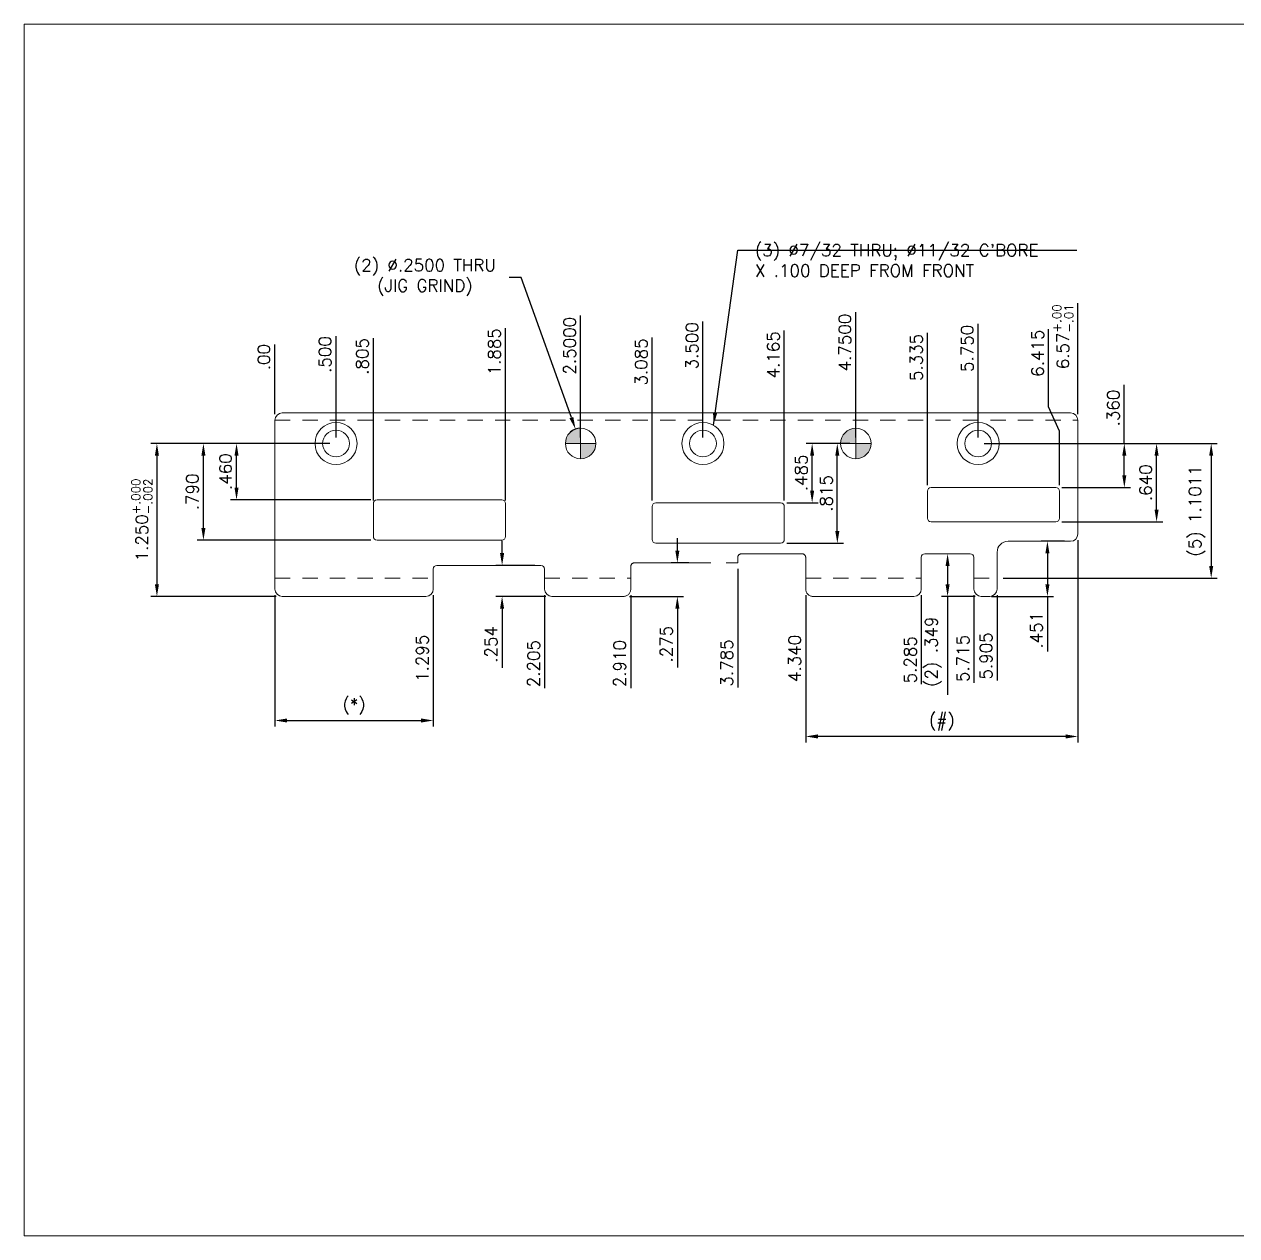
# Model space of a CAD drawing. Header units: inches. Extents: x -2 to 13.8, y -6.7 to 3.2.
# Drawn here: x -2.05 to 7.86, y -6.73 to 3.18 of the extents above; entities that cross this region are included whole.
import ezdxf

# ---------------------------------------------------------------- set-up
doc = ezdxf.new("R2010")
doc.units = ezdxf.units.IN
doc.header["$MEASUREMENT"] = 0
doc.header["$PDSIZE"] = 0.05
doc.linetypes.add('HIDDEN2', pattern=[0.1875, 0.125, -0.0625])
doc.linetypes.add('PHANTOM2', pattern=[1.25, 0.625, -0.125, 0.125, -0.125, 0.125, -0.125])
for name, color, linetype, lineweight in [('AM_0', 7, 'Continuous', 30), ('DIE_STK_GUIDE-ASSY', 7, 'Continuous', 0), ('DIE_STK_GUIDE-DETAIL', 7, 'Continuous', 0), ('DIE_STK_GUIDE-PLAN_ASSY', 7, 'Continuous', 0)]:
    doc.layers.add(name, color=color, linetype=linetype, lineweight=lineweight)
doc.layers.add('AM_VIEWS', color=1, linetype='Continuous', lineweight=15, plot=False)
doc.styles.get("Standard").update_dxf_attribs({"font": 'ROMANS.SHX'})
doc.dimstyles.new('COMPOSIDIE$0', dxfattribs={"dimscale": 0, "dimtxt": 0.1, "dimasz": 0.1, "dimexe": 0.05, "dimexo": 0.05, "dimgap": 0.04, "dimtad": 1, "dimzin": 4, "dimtxsty": 'Standard', "dimcen": 0, "dimclrd": 3, "dimclre": 3, "dimclrt": 3, "dimazin": 3, "dimtp": 0.1, "dimtm": 0.1, "dimtfac": 0.71, "dimtmove": 0, "dimatfit": 3, "dimfxl": 0.05, "dimtzin": 7, "dimlwd": -1, "dimlwe": -1, "dimarcsym": 1})
doc.dimstyles.new('COMPOSIDIE$3', dxfattribs={"dimscale": 0, "dimtxt": 0.1, "dimasz": 0.1, "dimexe": 0.05, "dimexo": 0.05, "dimgap": 0.04, "dimtad": 1, "dimzin": 4, "dimtxsty": 'Standard', "dimcen": 0, "dimclrd": 3, "dimclre": 3, "dimclrt": 3, "dimazin": 3, "dimtp": 0.1, "dimtm": 0.1, "dimtfac": 0.71, "dimtmove": 0, "dimatfit": 0, "dimfxl": 0.05, "dimtzin": 7, "dimlwd": -1, "dimlwe": -1, "dimarcsym": 1})
doc.dimstyles.new('COMPOSIDIE$6', dxfattribs={"dimscale": 0, "dimtxt": 0.1, "dimasz": 0.1, "dimexe": 0.05, "dimexo": 0.05, "dimgap": 0.04, "dimtad": 1, "dimzin": 4, "dimtxsty": 'Standard', "dimcen": 0, "dimclrd": 3, "dimclre": 7, "dimclrt": 3, "dimazin": 3, "dimtp": 0.1, "dimtm": 0.1, "dimtfac": 0.71, "dimtmove": 0, "dimatfit": 3, "dimfxl": 0.05, "dimtzin": 7, "dimlwd": -1, "dimlwe": -1, "dimarcsym": 1})
doc.dimstyles.new('COMPOSIDIE$7', dxfattribs={"dimscale": 0, "dimtxt": 0.1, "dimasz": 0.1, "dimexe": 0.05, "dimexo": 0.05, "dimgap": 0.04, "dimtad": 1, "dimzin": 4, "dimtxsty": 'Standard', "dimcen": 0, "dimclrd": 3, "dimclre": 3, "dimclrt": 3, "dimazin": 3, "dimtp": 0.1, "dimtm": 0.1, "dimtfac": 0.71, "dimtmove": 0, "dimatfit": 3, "dimfxl": 0.05, "dimtzin": 7, "dimlwd": -1, "dimlwe": -1, "dimarcsym": 1})

# ---------------------------------------------------------------- blocks, each defined once
blk = doc.blocks.new('DOWEL')
h = blk.add_hatch(color=256)
edge = h.paths.add_edge_path()
edge.add_line((0, 0.5), (0, 0))
edge.add_line((0, 0), (-0.5, 0))
edge.add_arc((0, 0), 0.5, 90, 180, ccw=False)
h = blk.add_hatch(color=256)
edge = h.paths.add_edge_path()
edge.add_arc((0, 0), 0.5, 270, 360)
edge.add_line((0.5, 0), (0, 0))
edge.add_line((0, 0), (0, -0.5))
for p, q in [((0, 0.5), (0, 0)), ((-0.5, 0), (0, 0)), ((0, 0), (0, -0.5)), ((0, 0), (0.5, 0))]:
    blk.add_line(p, q)
for start, end in [(90, 180), (0, 90), (180, 270), (270, 0)]:
    blk.add_arc((0, 0), 0.5, start, end)
blk = doc.blocks.new('*D19')
at = {"layer": 'AM_0', "color": 7, "transparency": 16777216}
blk.add_line((0.5, -0.2), (0.5, 0.6278), dxfattribs=at)
at = {"layer": 'Defpoints', "color": 0, "transparency": 16777216}
for p in [(0.5, 0.2878), (0, 0), (0.5, -0.25)]:
    blk.add_point(p, dxfattribs=at)
at = {"layer": 'AM_0', "color": 3, "transparency": 16777216, "insert": (0.41, 0.4778), "char_height": 0.1, "attachment_point": 5, "rotation": 90}
blk.add_mtext('\\A1;.500', dxfattribs=at)
blk = doc.blocks.new('*D20')
at = {"layer": 'AM_0', "color": 7, "transparency": 16777216}
blk.add_line((0, -0.01), (0, 0.5587), dxfattribs=at)
at = {"layer": 'Defpoints', "color": 0, "transparency": 16777216}
for p in [(0, 0.314), (0, 0), (0, -0.06)]:
    blk.add_point(p, dxfattribs=at)
at = {"layer": 'AM_0', "color": 3, "transparency": 16777216, "insert": (-0.09, 0.4563), "char_height": 0.1, "attachment_point": 5, "rotation": 90}
blk.add_mtext('\\A1;.00', dxfattribs=at)
blk = doc.blocks.new('*D21')
at = {"layer": 'AM_0', "color": 7, "transparency": 16777216}
blk.add_line((2.5, -0.2), (2.5, 0.7968), dxfattribs=at)
at = {"layer": 'Defpoints', "color": 0, "transparency": 16777216}
for p in [(2.5, 0.2615), (0, 0), (2.5, -0.25)]:
    blk.add_point(p, dxfattribs=at)
at = {"layer": 'AM_0', "color": 3, "transparency": 16777216, "insert": (2.41, 0.5492), "char_height": 0.1, "attachment_point": 5, "rotation": 90}
blk.add_mtext('\\A1;2.5000', dxfattribs=at)
blk = doc.blocks.new('*D22')
at = {"layer": 'AM_0', "color": 7, "transparency": 16777216}
blk.add_line((3.5, -0.2), (3.5, 0.7487), dxfattribs=at)
at = {"layer": 'Defpoints', "color": 0, "transparency": 16777216}
for p in [(3.5, 0.3087), (0, 0), (3.5, -0.25)]:
    blk.add_point(p, dxfattribs=at)
at = {"layer": 'AM_0', "color": 3, "transparency": 16777216, "insert": (3.41, 0.5487), "char_height": 0.1, "attachment_point": 5, "rotation": 90}
blk.add_mtext('\\A1;3.500', dxfattribs=at)
blk = doc.blocks.new('*D23')
at = {"layer": 'AM_0', "color": 7, "transparency": 16777216}
blk.add_line((4.75, -0.2), (4.75, 0.823), dxfattribs=at)
at = {"layer": 'Defpoints', "color": 0, "transparency": 16777216}
for p in [(4.75, 0.2878), (0, 0), (4.75, -0.25)]:
    blk.add_point(p, dxfattribs=at)
at = {"layer": 'AM_0', "color": 3, "transparency": 16777216, "insert": (4.66, 0.5754), "char_height": 0.1, "attachment_point": 5, "rotation": 90}
blk.add_mtext('\\A1;4.7500', dxfattribs=at)
blk = doc.blocks.new('*D24')
at = {"layer": 'AM_0', "color": 7, "transparency": 16777216}
blk.add_line((5.75, -0.2), (5.75, 0.7278), dxfattribs=at)
at = {"layer": 'Defpoints', "color": 0, "transparency": 16777216}
for p in [(5.75, 0.2878), (0, 0), (5.75, -0.25)]:
    blk.add_point(p, dxfattribs=at)
at = {"layer": 'AM_0', "color": 3, "transparency": 16777216, "insert": (5.66, 0.5278), "char_height": 0.1, "attachment_point": 5, "rotation": 90}
blk.add_mtext('\\A1;5.750', dxfattribs=at)
blk = doc.blocks.new('*D25')
at = {"layer": 'AM_0', "color": 7, "transparency": 16777216}
blk.add_line((6.565, -0.01), (6.565, 0.8966), dxfattribs=at)
at = {"layer": 'Defpoints', "color": 0, "transparency": 16777216}
for p in [(6.565, 0.309), (0, 0), (6.565, -0.06)]:
    blk.add_point(p, dxfattribs=at)
at = {"layer": 'AM_0', "color": 3, "transparency": 16777216, "insert": (6.4422, 0.6228), "char_height": 0.1, "attachment_point": 5, "rotation": 90}
blk.add_mtext('\\A1;6.57{}{\\H0.71x;\\C3;\\S+.00^ -.01;}', dxfattribs=at)
blk = doc.blocks.new('*D26')
at = {"layer": 'AM_0', "color": 7, "transparency": 16777216}
blk.add_line((1.2948, -1.49), (1.2948, -2.1983), dxfattribs=at)
at = {"layer": 'Defpoints', "color": 0, "transparency": 16777216}
for p in [(0, 0), (1.2948, -1.44), (1.2948, -1.7726)]:
    blk.add_point(p, dxfattribs=at)
at = {"layer": 'AM_0', "color": 3, "transparency": 16777216, "insert": (1.2048, -2.0054), "char_height": 0.1, "attachment_point": 5, "rotation": 90}
blk.add_mtext('\\A1;1.295', dxfattribs=at)
blk = doc.blocks.new('*D27')
at = {"layer": 'AM_0', "color": 7, "transparency": 16777216}
blk.add_line((2.2052, -1.49), (2.2052, -2.2494), dxfattribs=at)
at = {"layer": 'Defpoints', "color": 0, "transparency": 16777216}
for p in [(0, 0), (2.2052, -1.44), (2.2052, -1.8094)]:
    blk.add_point(p, dxfattribs=at)
at = {"layer": 'AM_0', "color": 3, "transparency": 16777216, "insert": (2.1152, -2.0494), "char_height": 0.1, "attachment_point": 5, "rotation": 90}
blk.add_mtext('\\A1;2.205', dxfattribs=at)
blk = doc.blocks.new('*D28')
at = {"layer": 'AM_0', "color": 7, "transparency": 16777216}
blk.add_line((2.9098, -1.49), (2.9098, -2.2494), dxfattribs=at)
at = {"layer": 'Defpoints', "color": 0, "transparency": 16777216}
for p in [(0, 0), (2.9098, -1.44), (2.9098, -1.8094)]:
    blk.add_point(p, dxfattribs=at)
at = {"layer": 'AM_0', "color": 3, "transparency": 16777216, "insert": (2.8198, -2.0494), "char_height": 0.1, "attachment_point": 5, "rotation": 90}
blk.add_mtext('\\A1;2.910', dxfattribs=at)
blk = doc.blocks.new('*D29')
at = {"layer": 'AM_0', "color": 7, "transparency": 16777216}
blk.add_line((3.7848, -1.2748), (3.7848, -2.2442), dxfattribs=at)
at = {"layer": 'Defpoints', "color": 0, "transparency": 16777216}
for p in [(0, 0), (3.7848, -1.2248), (3.7848, -1.8042)]:
    blk.add_point(p, dxfattribs=at)
at = {"layer": 'AM_0', "color": 3, "transparency": 16777216, "insert": (3.6948, -2.0442), "char_height": 0.1, "attachment_point": 5, "rotation": 90}
blk.add_mtext('\\A1;3.785', dxfattribs=at)
blk = doc.blocks.new('*D30')
at = {"layer": 'AM_0', "color": 7, "transparency": 16777216}
blk.add_line((4.3402, -1.49), (4.3402, -2.2073), dxfattribs=at)
at = {"layer": 'Defpoints', "color": 0, "transparency": 16777216}
for p in [(0, 0), (4.3402, -1.44), (4.3402, -1.7673)]:
    blk.add_point(p, dxfattribs=at)
at = {"layer": 'AM_0', "color": 3, "transparency": 16777216, "insert": (4.2502, -2.0073), "char_height": 0.1, "attachment_point": 5, "rotation": 90}
blk.add_mtext('\\A1;4.340', dxfattribs=at)
blk = doc.blocks.new('*D31')
at = {"layer": 'AM_0', "color": 7, "transparency": 16777216}
blk.add_line((5.2848, -1.49), (5.2848, -2.2178), dxfattribs=at)
at = {"layer": 'Defpoints', "color": 0, "transparency": 16777216}
for p in [(0, 0), (5.2848, -1.44), (5.2848, -1.7778)]:
    blk.add_point(p, dxfattribs=at)
at = {"layer": 'AM_0', "color": 3, "transparency": 16777216, "insert": (5.1948, -2.0178), "char_height": 0.1, "attachment_point": 5, "rotation": 90}
blk.add_mtext('\\A1;5.285', dxfattribs=at)
blk = doc.blocks.new('*D32')
at = {"layer": 'AM_0', "color": 7, "transparency": 16777216}
blk.add_line((5.7152, -1.49), (5.7152, -2.2073), dxfattribs=at)
at = {"layer": 'Defpoints', "color": 0, "transparency": 16777216}
for p in [(0, 0), (5.7152, -1.44), (5.7152, -1.7673)]:
    blk.add_point(p, dxfattribs=at)
at = {"layer": 'AM_0', "color": 3, "transparency": 16777216, "insert": (5.6252, -2.0073), "char_height": 0.1, "attachment_point": 5, "rotation": 90}
blk.add_mtext('\\A1;5.715', dxfattribs=at)
blk = doc.blocks.new('*D33')
at = {"layer": 'AM_0', "color": 7, "transparency": 16777216}
blk.add_line((5.905, -1.49), (5.905, -2.1863), dxfattribs=at)
at = {"layer": 'Defpoints', "color": 0, "transparency": 16777216}
for p in [(0, 0), (5.905, -1.44), (5.905, -1.7463)]:
    blk.add_point(p, dxfattribs=at)
at = {"layer": 'AM_0', "color": 3, "transparency": 16777216, "insert": (5.815, -1.9863), "char_height": 0.1, "attachment_point": 5, "rotation": 90}
blk.add_mtext('\\A1;5.905', dxfattribs=at)
blk = doc.blocks.new('*D34')
at = {"layer": 'AM_0', "color": 7, "transparency": 16777216}
blk.add_line((5.335, -0.59), (5.335, 0.654), dxfattribs=at)
at = {"layer": 'Defpoints', "color": 0, "transparency": 16777216}
for p in [(5.335, 0.214), (0, 0), (5.335, -0.64)]:
    blk.add_point(p, dxfattribs=at)
at = {"layer": 'AM_0', "color": 3, "transparency": 16777216, "insert": (5.245, 0.454), "char_height": 0.1, "attachment_point": 5, "rotation": 90}
blk.add_mtext('\\A1;5.335', dxfattribs=at)
blk = doc.blocks.new('*D35')
at = {"layer": 'AM_0', "color": 7, "transparency": 16777216}
for p, q in [((6.3257, 0.0509), (6.3257, 0.6861)), ((6.415, -0.1491), (6.3257, 0.0509)), ((6.415, -0.59), (6.415, -0.1491))]:
    blk.add_line(p, q, dxfattribs=at)
at = {"layer": 'Defpoints', "color": 0, "transparency": 16777216}
for p in [(6.3257, 0.2509), (0, 0), (6.415, -0.64)]:
    blk.add_point(p, dxfattribs=at)
at = {"layer": 'AM_0', "color": 3, "transparency": 16777216, "insert": (6.2357, 0.4885), "char_height": 0.1, "attachment_point": 5, "rotation": 90}
blk.add_mtext('\\A1;6.415', dxfattribs=at)
blk = doc.blocks.new('*D36')
at = {"layer": 'AM_0', "color": 7, "transparency": 16777216}
blk.add_line((4.165, -0.715), (4.165, 0.6751), dxfattribs=at)
at = {"layer": 'Defpoints', "color": 0, "transparency": 16777216}
for p in [(4.165, 0.2351), (0, 0), (4.165, -0.765)]:
    blk.add_point(p, dxfattribs=at)
at = {"layer": 'AM_0', "color": 3, "transparency": 16777216, "insert": (4.075, 0.4751), "char_height": 0.1, "attachment_point": 5, "rotation": 90}
blk.add_mtext('\\A1;4.165', dxfattribs=at)
blk = doc.blocks.new('*D37')
at = {"layer": 'AM_0', "color": 7, "transparency": 16777216}
blk.add_line((3.085, -0.715), (3.085, 0.6171), dxfattribs=at)
at = {"layer": 'Defpoints', "color": 0, "transparency": 16777216}
for p in [(3.085, 0.1771), (0, 0), (3.085, -0.765)]:
    blk.add_point(p, dxfattribs=at)
at = {"layer": 'AM_0', "color": 3, "transparency": 16777216, "insert": (2.995, 0.4171), "char_height": 0.1, "attachment_point": 5, "rotation": 90}
blk.add_mtext('\\A1;3.085', dxfattribs=at)
blk = doc.blocks.new('*D38')
at = {"layer": 'AM_0', "color": 7, "transparency": 16777216}
blk.add_line((1.885, -0.715), (1.885, 0.6924), dxfattribs=at)
at = {"layer": 'Defpoints', "color": 0, "transparency": 16777216}
for p in [(1.885, 0.2667), (0, 0), (1.885, -0.765)]:
    blk.add_point(p, dxfattribs=at)
at = {"layer": 'AM_0', "color": 3, "transparency": 16777216, "insert": (1.795, 0.4995), "char_height": 0.1, "attachment_point": 5, "rotation": 90}
blk.add_mtext('\\A1;1.885', dxfattribs=at)
blk = doc.blocks.new('*D39')
at = {"layer": 'AM_0', "color": 7, "transparency": 16777216}
blk.add_line((0.805, -0.715), (0.805, 0.6119), dxfattribs=at)
at = {"layer": 'Defpoints', "color": 0, "transparency": 16777216}
for p in [(0.805, 0.2719), (0, 0), (0.805, -0.765)]:
    blk.add_point(p, dxfattribs=at)
at = {"layer": 'AM_0', "color": 3, "transparency": 16777216, "insert": (0.715, 0.4619), "char_height": 0.1, "attachment_point": 5, "rotation": 90}
blk.add_mtext('\\A1;.805', dxfattribs=at)
blk = doc.blocks.new('*D40')
at = {"layer": 'AM_0', "color": 3, "transparency": 16777216}
for p, q in [((6.455, -1.049), (6.2663, -1.049)), ((6.3163, -1.149), (6.3163, -1.4)), ((5.8601, -1.5), (6.3663, -1.5)), ((6.3163, -1.5), (6.3163, -1.9514))]:
    blk.add_line(p, q, dxfattribs=at)
for points in [[(6.2996, -1.149), (6.3329, -1.149), (6.3163, -1.049)], [(6.2996, -1.4), (6.3329, -1.4), (6.3163, -1.5)]]:
    blk.add_solid(points, dxfattribs=at)
at = {"layer": 'Defpoints', "color": 0, "transparency": 16777216}
for p in [(6.505, -1.049), (5.8101, -1.5), (6.3163, -1.5)]:
    blk.add_point(p, dxfattribs=at)
at = {"layer": 'AM_0', "color": 3, "transparency": 16777216, "insert": (6.2263, -1.7757), "char_height": 0.1, "attachment_point": 5, "rotation": 90}
blk.add_mtext('\\A1;.451', dxfattribs=at)
blk = doc.blocks.new('*D41')
at = {"layer": 'AM_0', "color": 3, "transparency": 16777216}
for p, q in [((5.55, -1.1511), (5.5501, -1.1511)), ((5.5001, -1.2511), (5.5001, -1.4)), ((5.7252, -1.5), (5.4501, -1.5)), ((5.5001, -1.5), (5.5001, -2.3038))]:
    blk.add_line(p, q, dxfattribs=at)
for points in [[(5.4834, -1.2511), (5.5167, -1.2511), (5.5001, -1.1511)], [(5.4834, -1.4), (5.5167, -1.4), (5.5001, -1.5)]]:
    blk.add_solid(points, dxfattribs=at)
at = {"layer": 'Defpoints', "color": 0, "transparency": 16777216}
for p in [(5.5, -1.1511), (5.5001, -1.5), (5.7752, -1.5)]:
    blk.add_point(p, dxfattribs=at)
at = {"layer": 'AM_0', "color": 3, "transparency": 16777216, "insert": (5.3839, -1.9519), "char_height": 0.1, "attachment_point": 5, "rotation": 90}
blk.add_mtext('\\A1;(2) .349', dxfattribs=at)
blk = doc.blocks.new('*D42')
at = {"layer": 'AM_0', "color": 3, "transparency": 16777216}
for p, q in [((3.2906, -1.1248), (3.2906, -1.0248)), ((3.3852, -1.2248), (3.2406, -1.2248)), ((2.8998, -1.5), (3.3406, -1.5)), ((3.2906, -1.6), (3.2906, -2.08))]:
    blk.add_line(p, q, dxfattribs=at)
for points in [[(3.274, -1.1248), (3.3073, -1.1248), (3.2906, -1.2248)], [(3.274, -1.6), (3.3073, -1.6), (3.2906, -1.5)]]:
    blk.add_solid(points, dxfattribs=at)
at = {"layer": 'Defpoints', "color": 0, "transparency": 16777216}
for p in [(3.4352, -1.2248), (2.8498, -1.5), (3.2906, -1.5)]:
    blk.add_point(p, dxfattribs=at)
at = {"layer": 'AM_0', "color": 3, "transparency": 16777216, "insert": (3.2006, -1.89), "char_height": 0.1, "attachment_point": 5, "rotation": 90}
blk.add_mtext('\\A1;.275', dxfattribs=at)
blk = doc.blocks.new('*D43')
at = {"layer": 'AM_0', "color": 3, "transparency": 16777216}
for p, q in [((1.8577, -1.1462), (1.8577, -1.0462)), ((2.1252, -1.2462), (1.8077, -1.2462)), ((2.2152, -1.5), (1.8077, -1.5)), ((1.8577, -1.6), (1.8577, -2.0848))]:
    blk.add_line(p, q, dxfattribs=at)
for points in [[(1.841, -1.1462), (1.8744, -1.1462), (1.8577, -1.2462)], [(1.841, -1.6), (1.8744, -1.6), (1.8577, -1.5)]]:
    blk.add_solid(points, dxfattribs=at)
at = {"layer": 'Defpoints', "color": 0, "transparency": 16777216}
for p in [(2.1752, -1.2462), (1.8577, -1.5), (2.2652, -1.5)]:
    blk.add_point(p, dxfattribs=at)
at = {"layer": 'AM_0', "color": 3, "transparency": 16777216, "insert": (1.7677, -1.8924), "char_height": 0.1, "attachment_point": 5, "rotation": 90}
blk.add_mtext('\\A1;.254', dxfattribs=at)
blk = doc.blocks.new('*D44')
at = {"layer": 'AM_0', "color": 3, "transparency": 16777216}
for p, q in [((2.0142, 1.1076), (1.9142, 1.1076)), ((2.4242, -0.0382), (2.0142, 1.1076))]:
    blk.add_line(p, q, dxfattribs=at)
blk.add_arc((2.5, -0.25), 0.125, 90, 132.6065, dxfattribs=at)
blk.add_solid([(2.4399, -0.0325), (2.4085, -0.0438), (2.4579, -0.1323)], dxfattribs=at)
at = {"layer": 'Defpoints', "color": 0, "transparency": 16777216}
for p in [(2.4579, -0.1323), (2.5421, -0.3677)]:
    blk.add_point(p, dxfattribs=at)
at = {"layer": 'AM_0', "color": 3, "transparency": 16777216, "insert": (1.2266, 1.1076), "char_height": 0.1, "attachment_point": 5}
blk.add_mtext('\\A1;(2) ∅.2500 THRU\\P(JIG GRIND)', dxfattribs=at)
blk = doc.blocks.new('*D45')
at = {"layer": 'AM_0', "color": 3, "transparency": 16777216}
for p, q in [((6.9451, -0.25), (6.9451, 0.23)), ((5.8, -0.25), (6.9951, -0.25)), ((6.9451, -0.51), (6.9451, -0.35)), ((6.435, -0.61), (6.9951, -0.61))]:
    blk.add_line(p, q, dxfattribs=at)
for points in [[(6.9284, -0.35), (6.9617, -0.35), (6.9451, -0.25)], [(6.9284, -0.51), (6.9617, -0.51), (6.9451, -0.61)]]:
    blk.add_solid(points, dxfattribs=at)
at = {"layer": 'Defpoints', "color": 0, "transparency": 16777216}
for p in [(5.75, -0.25), (6.9451, -0.25), (6.385, -0.61)]:
    blk.add_point(p, dxfattribs=at)
at = {"layer": 'AM_0', "color": 3, "transparency": 16777216, "insert": (6.8551, 0.04), "char_height": 0.1, "attachment_point": 5, "rotation": 90}
blk.add_mtext('\\A1;.360', dxfattribs=at)
blk = doc.blocks.new('*D46')
at = {"layer": 'AM_0', "color": 3, "transparency": 16777216}
for p, q in [((5.8, -0.25), (7.7054, -0.25)), ((7.6554, -0.35), (7.6554, -1.2511)), ((5.955, -1.3511), (7.7054, -1.3511))]:
    blk.add_line(p, q, dxfattribs=at)
for points in [[(7.6387, -0.35), (7.672, -0.35), (7.6554, -0.25)], [(7.6387, -1.2511), (7.672, -1.2511), (7.6554, -1.3511)]]:
    blk.add_solid(points, dxfattribs=at)
at = {"layer": 'Defpoints', "color": 0, "transparency": 16777216}
for p in [(5.75, -0.25), (5.905, -1.3511), (7.6554, -1.3511)]:
    blk.add_point(p, dxfattribs=at)
at = {"layer": 'AM_0', "color": 3, "transparency": 16777216, "insert": (7.5392, -0.8006), "char_height": 0.1, "attachment_point": 5, "rotation": 90}
blk.add_mtext('\\A1;(5) 1.1011', dxfattribs=at)
blk = doc.blocks.new('*D47')
at = {"layer": 'AM_0', "color": 3, "transparency": 16777216}
for p, q in [((5.8, -0.25), (7.2587, -0.25)), ((7.2087, -0.79), (7.2087, -0.35)), ((6.435, -0.89), (7.2587, -0.89))]:
    blk.add_line(p, q, dxfattribs=at)
for points in [[(7.1921, -0.35), (7.2254, -0.35), (7.2087, -0.25)], [(7.1921, -0.79), (7.2254, -0.79), (7.2087, -0.89)]]:
    blk.add_solid(points, dxfattribs=at)
at = {"layer": 'Defpoints', "color": 0, "transparency": 16777216}
for p in [(5.75, -0.25), (7.2087, -0.25), (6.385, -0.89)]:
    blk.add_point(p, dxfattribs=at)
at = {"layer": 'AM_0', "color": 3, "transparency": 16777216, "insert": (7.1187, -0.57), "char_height": 0.1, "attachment_point": 5, "rotation": 90}
blk.add_mtext('\\A1;.640', dxfattribs=at)
blk = doc.blocks.new('*D48')
at = {"layer": 'AM_0', "color": 3, "transparency": 16777216}
for p, q in [((0.45, -0.25), (-0.3634, -0.25)), ((-0.3134, -0.61), (-0.3134, -0.35)), ((0.785, -0.71), (-0.3634, -0.71))]:
    blk.add_line(p, q, dxfattribs=at)
for points in [[(-0.3301, -0.35), (-0.2968, -0.35), (-0.3134, -0.25)], [(-0.3301, -0.61), (-0.2968, -0.61), (-0.3134, -0.71)]]:
    blk.add_solid(points, dxfattribs=at)
at = {"layer": 'Defpoints', "color": 0, "transparency": 16777216}
for p in [(-0.3134, -0.25), (0.5, -0.25), (0.835, -0.71)]:
    blk.add_point(p, dxfattribs=at)
at = {"layer": 'AM_0', "color": 3, "transparency": 16777216, "insert": (-0.4034, -0.48), "char_height": 0.1, "attachment_point": 5, "rotation": 90}
blk.add_mtext('\\A1;.460', dxfattribs=at)
blk = doc.blocks.new('*D49')
at = {"layer": 'AM_0', "color": 3, "transparency": 16777216}
for p, q in [((0.45, -0.25), (-0.6342, -0.25)), ((-0.5842, -0.94), (-0.5842, -0.35)), ((0.785, -1.04), (-0.6342, -1.04))]:
    blk.add_line(p, q, dxfattribs=at)
for points in [[(-0.6009, -0.35), (-0.5675, -0.35), (-0.5842, -0.25)], [(-0.6009, -0.94), (-0.5675, -0.94), (-0.5842, -1.04)]]:
    blk.add_solid(points, dxfattribs=at)
at = {"layer": 'Defpoints', "color": 0, "transparency": 16777216}
for p in [(-0.5842, -0.25), (0.5, -0.25), (0.835, -1.04)]:
    blk.add_point(p, dxfattribs=at)
at = {"layer": 'AM_0', "color": 3, "transparency": 16777216, "insert": (-0.6742, -0.645), "char_height": 0.1, "attachment_point": 5, "rotation": 90}
blk.add_mtext('\\A1;.790', dxfattribs=at)
blk = doc.blocks.new('*D50')
at = {"layer": 'AM_0', "color": 3, "transparency": 16777216}
for p, q in [((4.7, -0.25), (4.3427, -0.25)), ((4.3927, -0.635), (4.3927, -0.35)), ((4.185, -0.735), (4.4427, -0.735))]:
    blk.add_line(p, q, dxfattribs=at)
for points in [[(4.3761, -0.35), (4.4094, -0.35), (4.3927, -0.25)], [(4.3761, -0.635), (4.4094, -0.635), (4.3927, -0.735)]]:
    blk.add_solid(points, dxfattribs=at)
at = {"layer": 'Defpoints', "color": 0, "transparency": 16777216}
for p in [(4.3927, -0.25), (4.75, -0.25), (4.135, -0.735)]:
    blk.add_point(p, dxfattribs=at)
at = {"layer": 'AM_0', "color": 3, "transparency": 16777216, "insert": (4.3027, -0.4895), "char_height": 0.1, "attachment_point": 5, "rotation": 90}
blk.add_mtext('\\A1;.485', dxfattribs=at)
blk = doc.blocks.new('*D51')
at = {"layer": 'AM_0', "color": 3, "transparency": 16777216}
for p, q in [((4.7, -0.25), (4.5486, -0.25)), ((4.5986, -0.965), (4.5986, -0.35)), ((4.185, -1.065), (4.6486, -1.065))]:
    blk.add_line(p, q, dxfattribs=at)
for points in [[(4.5819, -0.35), (4.6153, -0.35), (4.5986, -0.25)], [(4.5819, -0.965), (4.6153, -0.965), (4.5986, -1.065)]]:
    blk.add_solid(points, dxfattribs=at)
at = {"layer": 'Defpoints', "color": 0, "transparency": 16777216}
for p in [(4.5986, -0.25), (4.75, -0.25), (4.135, -1.065)]:
    blk.add_point(p, dxfattribs=at)
at = {"layer": 'AM_0', "color": 3, "transparency": 16777216, "insert": (4.5086, -0.6575), "char_height": 0.1, "attachment_point": 5, "rotation": 90}
blk.add_mtext('\\A1;.815', dxfattribs=at)
blk = doc.blocks.new('*D53')
at = {"layer": 'AM_0', "color": 3, "transparency": 16777216}
for p, q in [((0, -1.49), (0, -2.5642)), ((1.2948, -1.49), (1.2948, -2.5642)), ((0.1, -2.5142), (1.1948, -2.5142))]:
    blk.add_line(p, q, dxfattribs=at)
for points in [[(0.1, -2.4976), (0.1, -2.5309), (0, -2.5142)], [(1.1948, -2.4976), (1.1948, -2.5309), (1.2948, -2.5142)]]:
    blk.add_solid(points, dxfattribs=at)
at = {"layer": 'Defpoints', "color": 0, "transparency": 16777216}
for p in [(0, -1.44), (1.2948, -1.44), (1.2948, -2.5142)]:
    blk.add_point(p, dxfattribs=at)
at = {"layer": 'AM_0', "color": 3, "transparency": 16777216, "insert": (0.6474, -2.398), "char_height": 0.1, "attachment_point": 5}
blk.add_mtext('\\A1;(*)', dxfattribs=at)
blk = doc.blocks.new('*D55')
at = {"layer": 'AM_0', "color": 3, "transparency": 16777216}
for p, q in [((0.45, -0.25), (-1.0145, -0.25)), ((-0.9645, -0.35), (-0.9645, -1.4)), ((0.01, -1.5), (-1.0145, -1.5))]:
    blk.add_line(p, q, dxfattribs=at)
for points in [[(-0.9812, -0.35), (-0.9479, -0.35), (-0.9645, -0.25)], [(-0.9812, -1.4), (-0.9479, -1.4), (-0.9645, -1.5)]]:
    blk.add_solid(points, dxfattribs=at)
at = {"layer": 'Defpoints', "color": 0, "transparency": 16777216}
for p in [(0.5, -0.25), (-0.9645, -1.5), (0.06, -1.5)]:
    blk.add_point(p, dxfattribs=at)
at = {"layer": 'AM_0', "color": 3, "transparency": 16777216, "insert": (-1.0874, -0.875), "char_height": 0.1, "attachment_point": 5, "rotation": 90}
blk.add_mtext('\\A1;1.250{}{\\H0.71x;\\C3;\\S+.000^ -.002;}', dxfattribs=at)
blk = doc.blocks.new('*D56')
at = {"layer": 'AM_0', "color": 3, "transparency": 16777216}
for p, q in [((6.565, -1.039), (6.565, -2.6946)), ((4.3402, -1.49), (4.3402, -2.6946)), ((6.465, -2.6446), (4.4402, -2.6446))]:
    blk.add_line(p, q, dxfattribs=at)
for points in [[(4.4402, -2.6279), (4.4402, -2.6613), (4.3402, -2.6446)], [(6.465, -2.6279), (6.465, -2.6613), (6.565, -2.6446)]]:
    blk.add_solid(points, dxfattribs=at)
at = {"layer": 'Defpoints', "color": 0, "transparency": 16777216}
for p in [(6.565, -0.989), (4.3402, -1.44), (4.3402, -2.6446)]:
    blk.add_point(p, dxfattribs=at)
at = {"layer": 'AM_0', "color": 3, "transparency": 16777216, "insert": (5.4526, -2.5284), "char_height": 0.1, "attachment_point": 5}
blk.add_mtext('\\A1;(#)', dxfattribs=at)

msp = doc.modelspace()

# ---------------------------------------------------------------- linework, layer by layer
at = {"layer": 'AM_VIEWS'}
msp.add_lwpolyline([(13.842, -6.7261), (-2.0491, -6.7261), (-2.0491, 3.1773), (13.842, 3.1773)], close=True, dxfattribs=at)
at = {"layer": 'DIE_STK_GUIDE-ASSY'}
for centre in [(0.5, -0.25), (3.5, -0.25), (5.75, -0.25)]:
    msp.add_circle(centre, 0.1719, dxfattribs=at)
at = {"layer": 'DIE_STK_GUIDE-DETAIL', "color": 1, "linetype": 'Continuous'}
for centre, radius in [((0.5, -0.25), 0.1719), ((3.5, -0.25), 0.1719), ((5.75, -0.25), 0.1719), ((0.5, -0.25), 0.1094), ((3.5, -0.25), 0.1094), ((5.75, -0.25), 0.1094)]:
    msp.add_circle(centre, radius, dxfattribs=at)
at = {"layer": 'DIE_STK_GUIDE-DETAIL'}
for centre in [(2.5, -0.25), (4.75, -0.25)]:
    msp.add_circle(centre, 0.125, dxfattribs=at)
at = {"layer": 'DIE_STK_GUIDE-PLAN_ASSY', "linetype": 'Continuous', "lineweight": 15}
for p, q in [((0.06, 0), (6.505, 0)), ((0, -0.06), (0, -1.44)), ((6.565, -0.06), (6.565, -0.989)), ((6.505, -1.049), (5.995, -1.049)), ((5.2848, -1.1811), (5.2848, -1.44)), ((5.905, -1.44), (5.905, -1.139)), ((0.06, -1.5), (1.2348, -1.5)), ((2.2652, -1.5), (2.8498, -1.5)), ((4.4002, -1.5), (5.2248, -1.5)), ((5.7752, -1.5), (5.845, -1.5))]:
    msp.add_line(p, q, dxfattribs=at)
at = {"layer": 'DIE_STK_GUIDE-PLAN_ASSY', "color": 7, "linetype": 'HIDDEN2', "lineweight": 15}
for p, q in [((0, -0.06), (6.565, -0.06)), ((0, -1.3511), (1.2948, -1.3511)), ((2.2052, -1.3511), (2.9098, -1.3511)), ((4.3402, -1.3511), (5.2848, -1.3511)), ((5.7152, -1.3511), (5.905, -1.3511))]:
    msp.add_line(p, q, dxfattribs=at)
at = {"layer": 'DIE_STK_GUIDE-PLAN_ASSY', "color": 7, "linetype": 'Continuous'}
for p, q in [((5.335, -0.64), (5.335, -0.86)), ((5.365, -0.61), (6.385, -0.61)), ((6.415, -0.86), (6.415, -0.64)), ((0.805, -0.74), (0.805, -1.01)), ((1.855, -0.71), (0.835, -0.71)), ((1.885, -1.01), (1.885, -0.74)), ((3.085, -0.765), (3.085, -1.035)), ((3.115, -0.735), (4.135, -0.735)), ((4.165, -1.035), (4.165, -0.765)), ((5.365, -0.89), (6.385, -0.89)), ((1.855, -1.04), (0.835, -1.04)), ((3.115, -1.065), (4.135, -1.065)), ((5.3148, -1.1511), (5.6852, -1.1511)), ((5.7152, -1.44), (5.7152, -1.1811)), ((1.2948, -1.2762), (1.2948, -1.44)), ((2.1752, -1.2462), (1.3248, -1.2462)), ((2.2052, -1.44), (2.2052, -1.2762))]:
    msp.add_line(p, q, dxfattribs=at)
at = {"layer": 'DIE_STK_GUIDE-PLAN_ASSY', "color": 2, "linetype": 'PHANTOM2'}
for p, q in [((3.7848, -1.1811), (3.7848, -1.2248)), ((3.8148, -1.1511), (4.3102, -1.1511)), ((4.3402, -1.44), (4.3402, -1.1811)), ((2.9098, -1.2548), (2.9098, -1.44)), ((2.9398, -1.2248), (3.7848, -1.2248))]:
    msp.add_line(p, q, dxfattribs=at)
at = {"layer": 'DIE_STK_GUIDE-PLAN_ASSY', "linetype": 'Continuous', "lineweight": 15}
for centre, radius, start, end in [((0.06, -0.06), 0.06, 90, 180), ((6.505, -0.989), 0.06, 270, 0), ((5.3148, -1.1811), 0.03, 90, 180), ((0.06, -1.44), 0.06, 180, 270), ((2.2652, -1.44), 0.06, 180, 270), ((5.7752, -1.44), 0.06, 180, 270)]:
    msp.add_arc(centre, radius, start, end, dxfattribs=at)
at = {"layer": 'DIE_STK_GUIDE-PLAN_ASSY', "linetype": 'Continuous'}
for centre, radius, start, end in [((6.505, -0.06), 0.06, 0, 90), ((5.995, -1.139), 0.09, 90, 180), ((1.2348, -1.44), 0.06, 270, 0), ((5.2248, -1.44), 0.06, 270, 0), ((5.845, -1.44), 0.06, 270, 0)]:
    msp.add_arc(centre, radius, start, end, dxfattribs=at)
at = {"layer": 'DIE_STK_GUIDE-PLAN_ASSY', "color": 7, "linetype": 'Continuous'}
for centre, start, end in [((5.365, -0.64), 90, 180), ((6.385, -0.64), 0, 90), ((0.835, -0.74), 90, 180), ((1.855, -0.74), 0, 90), ((3.115, -0.765), 90, 180), ((4.135, -0.765), 0, 90), ((5.365, -0.86), 180, 270), ((6.385, -0.86), 270, 360), ((0.835, -1.01), 180, 270), ((1.855, -1.01), 270, 360), ((3.115, -1.035), 180, 270), ((4.135, -1.035), 270, 360), ((5.6852, -1.1811), 0, 90), ((1.3248, -1.2762), 90, 180), ((2.1752, -1.2762), 0, 90)]:
    msp.add_arc(centre, 0.03, start, end, dxfattribs=at)
at = {"layer": 'DIE_STK_GUIDE-PLAN_ASSY', "color": 2, "linetype": 'PHANTOM2'}
for centre, radius, start, end in [((3.8148, -1.1811), 0.03, 90, 180), ((4.3102, -1.1811), 0.03, 0, 90), ((2.9398, -1.2548), 0.03, 90, 180), ((2.8498, -1.44), 0.06, 270, 0)]:
    msp.add_arc(centre, radius, start, end, dxfattribs=at)
at = {"layer": 'DIE_STK_GUIDE-PLAN_ASSY', "color": 2, "linetype": 'PHANTOM2', "lineweight": 15}
msp.add_arc((4.4002, -1.44), 0.06, 180, 270, dxfattribs=at)

# ---------------------------------------------------------------- block references
at = {"layer": 'DIE_STK_GUIDE-DETAIL', "xscale": 0.25, "yscale": 0.25, "zscale": 0.25}
for p in [(2.5, -0.25), (4.75, -0.25)]:
    msp.add_blockref('DOWEL', p, dxfattribs=at)

# ---------------------------------------------------------------- texts
at = {"layer": 'AM_0', "color": 3, "insert": (3.9248, 1.3802), "char_height": 0.1, "attachment_point": 1}
msp.add_mtext("\\A1;(3) ∅7/32 THRU; ∅11/32 C'BORE\\PX .100 DEEP FROM FRONT", dxfattribs=at)

# ---------------------------------------------------------------- dimensions: what is measured, and where the dimension line sits
at = {"layer": 'AM_0'}
dim = msp.add_diameter_dim_2p(p1=(2.5421, -0.3677), p2=(2.4579, -0.1323), text='(2) <> THRU\\X(JIG GRIND)', dimstyle='COMPOSIDIE$3', override={"dimscale": 1}, dxfattribs=at)
dim.commit()
dim.dimension.update_dxf_attribs({"geometry": '*D44', "text_midpoint": (1.2266, 1.1076), "dimtype": 163})
dim = msp.add_ordinate_dim(feature_location=(6.565, -0.06), offset=(0, 0.3690395476), dtype=1, origin=(0, 0), text='<>{}{\\H0.71x;\\C3;\\S+.00^ -.01;}', dimstyle='COMPOSIDIE$6', override={"dimscale": 1, "dimdec": 2, "dimtp": 0, "dimtm": 0.01, "dimtdec": 2, "dimtzin": 7}, dxfattribs=at)
dim.commit()
dim.dimension.update_dxf_attribs({"geometry": '*D25', "text_midpoint": (6.4421666666, 0.6228252619)})
for feature_location, offset, override, picture, middle in [((4.75, -0.25), (0, 0.5378), {"dimscale": 1}, '*D23', (4.66, 0.5754)), ((2.5, -0.25), (0, 0.5115), {"dimscale": 1}, '*D21', (2.41, 0.5492)), ((3.5, -0.25), (0, 0.5587), {"dimscale": 1, "dimdec": 3}, '*D22', (3.41, 0.5487)), ((5.75, -0.25), (0, 0.5378), {"dimscale": 1, "dimdec": 3}, '*D24', (5.66, 0.5278)), ((1.885, -0.765), (0, 1.0317), {"dimscale": 1, "dimdec": 3}, '*D38', (1.795, 0.4995)), ((6.415, -0.64), (-0.0893, 0.8909), {"dimscale": 1, "dimdec": 3}, '*D35', (6.2357, 0.4885)), ((4.165, -0.765), (0, 1.0001), {"dimscale": 1, "dimdec": 3}, '*D36', (4.075, 0.4751)), ((5.335, -0.64), (0, 0.854), {"dimscale": 1, "dimdec": 3}, '*D34', (5.245, 0.454)), ((0.5, -0.25), (0, 0.5378), {"dimscale": 1, "dimdec": 3}, '*D19', (0.41, 0.4778)), ((3.085, -0.765), (0, 0.9421), {"dimscale": 1, "dimdec": 3}, '*D37', (2.995, 0.4171)), ((0.805, -0.765), (0, 1.0369), {"dimscale": 1, "dimdec": 3}, '*D39', (0.715, 0.4619)), ((0, -0.06), (0, 0.3739675861), {"dimscale": 1, "dimdec": 2}, '*D20', (-0.09, 0.4563485385)), ((1.2948, -1.44), (0, -0.3326), {"dimscale": 1, "dimdec": 3}, '*D26', (1.2048, -2.0054)), ((2.2052, -1.44), (0, -0.3694), {"dimscale": 1, "dimdec": 3}, '*D27', (2.1152, -2.0494)), ((2.9098, -1.44), (0, -0.3694), {"dimscale": 1, "dimdec": 3, "dimpost": ''}, '*D28', (2.8198, -2.0494)), ((3.7848, -1.2248), (0, -0.5794), {"dimscale": 1, "dimdec": 3}, '*D29', (3.6948, -2.0442)), ((4.3402, -1.44), (0, -0.3273), {"dimscale": 1, "dimdec": 3, "dimpost": ''}, '*D30', (4.2502, -2.0073)), ((5.2848, -1.44), (0, -0.3378), {"dimscale": 1, "dimdec": 3}, '*D31', (5.1948, -2.0178)), ((5.7152, -1.44), (0, -0.3273), {"dimscale": 1, "dimdec": 3}, '*D32', (5.6252, -2.0073)), ((5.905, -1.44), (0, -0.3063), {"dimscale": 1, "dimdec": 3}, '*D33', (5.815, -1.9863))]:
    dim = msp.add_ordinate_dim(feature_location=feature_location, offset=offset, dtype=1, origin=(0, 0), dimstyle='COMPOSIDIE$6', override=override, dxfattribs=at)
    dim.commit()
    dim.dimension.update_dxf_attribs({"geometry": picture, "text_midpoint": middle})
for base, p1, p2, picture, middle in [((6.9451, -0.25), (6.385, -0.61), (5.75, -0.25), '*D45', (6.8551, 0.04)), ((-0.5842, -0.25), (0.835, -1.04), (0.5, -0.25), '*D49', (-0.6742, -0.645)), ((-0.3134, -0.25), (0.835, -0.71), (0.5, -0.25), '*D48', (-0.4034, -0.48)), ((4.5986, -0.25), (4.135, -1.065), (4.75, -0.25), '*D51', (4.5086, -0.6575)), ((7.2087, -0.25), (6.385, -0.89), (5.75, -0.25), '*D47', (7.1187, -0.57)), ((1.8577, -1.5), (2.1752, -1.2462), (2.2652, -1.5), '*D43', (1.7677, -1.8924)), ((3.2906, -1.5), (3.4352, -1.2248), (2.8498, -1.5), '*D42', (3.2006, -1.89))]:
    dim = msp.add_linear_dim(base=base, p1=p1, p2=p2, angle=90, dimstyle='COMPOSIDIE$0', override={"dimscale": 1, "dimdec": 3}, dxfattribs=at)
    dim.commit()
    dim.dimension.update_dxf_attribs({"geometry": picture, "text_midpoint": middle})
for base, p1, p2, text, override, picture, middle in [((-0.9645, -1.5), (0.5, -0.25), (0.06, -1.5), '<>{}{\\H0.71x;\\C3;\\S+.000^ -.002;}', {"dimscale": 1, "dimdec": 3, "dimtp": 0, "dimtm": 0.002, "dimtdec": 3, "dimtzin": 7}, '*D55', (-1.0874, -0.875)), ((7.6554, -1.3511), (5.75, -0.25), (5.905, -1.3511), '(5) <>', {"dimscale": 1, "dimpost": ''}, '*D46', (7.5392, -0.8006)), ((5.5001, -1.5), (5.5, -1.1511), (5.7752, -1.5), '(2) <>', {"dimscale": 1, "dimdec": 3, "dimpost": ''}, '*D41', (5.3839, -1.9519))]:
    dim = msp.add_linear_dim(base=base, p1=p1, p2=p2, angle=90, text=text, dimstyle='COMPOSIDIE$0', override=override, dxfattribs=at)
    dim.commit()
    dim.dimension.update_dxf_attribs({"geometry": picture, "text_midpoint": middle})
for base, p1, p2, picture, middle in [((4.3927, -0.25), (4.135, -0.735), (4.75, -0.25), '*D50', (4.3927, -0.4895)), ((6.3163, -1.5), (6.505, -1.049), (5.8101, -1.5), '*D40', (6.3163, -1.7757))]:
    dim = msp.add_linear_dim(base=base, p1=p1, p2=p2, angle=90, dimstyle='COMPOSIDIE$0', override={"dimscale": 1, "dimdec": 3}, dxfattribs=at)
    dim.commit()
    dim.dimension.update_dxf_attribs({"geometry": picture, "text_midpoint": middle, "dimtype": 160})
for base, p1, p2, text, picture, middle in [((4.3402, -2.6446), (6.565, -0.989), (4.3402, -1.44), '(#)', '*D56', (5.4526, -2.5284)), ((1.2948, -2.5142), (0, -1.44), (1.2948, -1.44), '(*)', '*D53', (0.6474, -2.398))]:
    dim = msp.add_linear_dim(base=base, p1=p1, p2=p2, text=text, dimstyle='COMPOSIDIE$0', override={"dimscale": 1, "dimpost": ''}, dxfattribs=at)
    dim.commit()
    dim.dimension.update_dxf_attribs({"geometry": picture, "text_midpoint": middle})

# ---------------------------------------------------------------- leaders
at = {"layer": 'AM_0', "annotation_type": 0, "has_hookline": 1, "hookline_direction": 0, "text_width": 2.6333}
msp.add_leader([(3.5855, -0.1009), (3.7848, 1.3302), (3.8848, 1.3302)], dimstyle='COMPOSIDIE$7', override={"dimscale": 1}, dxfattribs=at)

doc.saveas('drawing.dxf')
